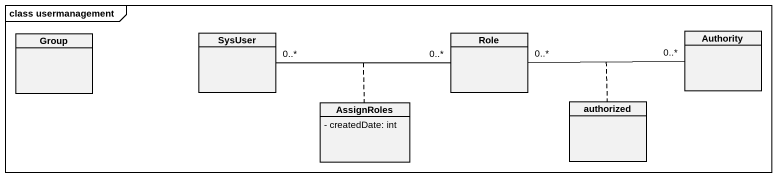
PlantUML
@startuml
mainframe class usermanagement
hide circle
hide empty members
skinparam classAttributeIconSize 0
class "Group" as Group_
class SysUser
class Role
class Authority
class AssignRoles {
  - createdDate: int
}
class authorized
SysUser "0..*" -right- "0..*" Role
(SysUser, Role) .. AssignRoles
Role "0..*" -right- "0..*" Authority
(Role, Authority) .. authorized
@enduml
